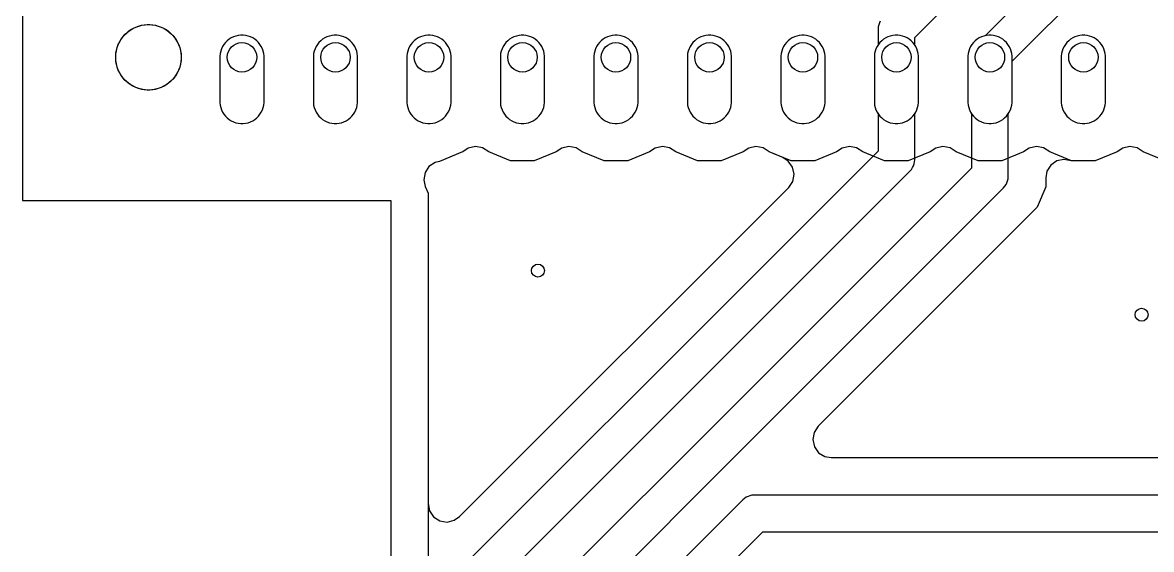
# Model space of a CAD drawing. Header units: millimetres. Extents: x 0 to 94.5, y 0 to 74.5.
# Drawn here: x 0 to 30.67, y 35.52 to 49.84 of the extents above; entities that cross this region are included whole.
import ezdxf

# ---------------------------------------------------------------- set-up
doc = ezdxf.new("R2010")
doc.units = ezdxf.units.MM

msp = doc.modelspace()

# ---------------------------------------------------------------- linework, layer by layer
at = {"layer": '16_copper'}
for points in [[(6.061, 47.104), (6.126, 47.119), (6.19, 47.141), (6.251, 47.17), (6.308, 47.206), (6.36, 47.248), (6.408, 47.296), (6.45, 47.349), (6.486, 47.406), (6.515, 47.466), (6.537, 47.53), (6.552, 47.596), (6.56, 47.663), (6.56, 48.93), (6.552, 48.997), (6.537, 49.063), (6.515, 49.126), (6.486, 49.187), (6.45, 49.244), (6.408, 49.297), (6.36, 49.344), (6.308, 49.386), (6.251, 49.422), (6.19, 49.452), (6.126, 49.474), (6.061, 49.489), (5.994, 49.496), (5.926, 49.496), (5.859, 49.489), (5.794, 49.474), (5.73, 49.452), (5.669, 49.422), (5.612, 49.386), (5.56, 49.344), (5.512, 49.297), (5.47, 49.244), (5.434, 49.187), (5.405, 49.126), (5.383, 49.063), (5.368, 48.997), (5.36, 48.93), (5.36, 47.663), (5.368, 47.596), (5.383, 47.53), (5.405, 47.466), (5.434, 47.406), (5.47, 47.349), (5.512, 47.296), (5.56, 47.248), (5.612, 47.206), (5.669, 47.17), (5.73, 47.141), (5.794, 47.119), (5.859, 47.104), (5.926, 47.096), (5.994, 47.096)], [(8.601, 47.104), (8.666, 47.119), (8.73, 47.141), (8.791, 47.17), (8.848, 47.206), (8.9, 47.248), (8.948, 47.296), (8.99, 47.349), (9.026, 47.406), (9.055, 47.466), (9.077, 47.53), (9.092, 47.596), (9.1, 47.663), (9.1, 48.93), (9.092, 48.997), (9.077, 49.063), (9.055, 49.126), (9.026, 49.187), (8.99, 49.244), (8.948, 49.297), (8.9, 49.344), (8.848, 49.386), (8.791, 49.422), (8.73, 49.452), (8.666, 49.474), (8.601, 49.489), (8.534, 49.496), (8.466, 49.496), (8.399, 49.489), (8.334, 49.474), (8.27, 49.452), (8.209, 49.422), (8.152, 49.386), (8.1, 49.344), (8.052, 49.297), (8.01, 49.244), (7.974, 49.187), (7.945, 49.126), (7.923, 49.063), (7.908, 48.997), (7.9, 48.93), (7.9, 47.663), (7.908, 47.596), (7.923, 47.53), (7.945, 47.466), (7.974, 47.406), (8.01, 47.349), (8.052, 47.296), (8.1, 47.248), (8.152, 47.206), (8.209, 47.17), (8.27, 47.141), (8.334, 47.119), (8.399, 47.104), (8.466, 47.096), (8.534, 47.096)], [(11.141, 47.104), (11.206, 47.119), (11.27, 47.141), (11.331, 47.17), (11.388, 47.206), (11.44, 47.248), (11.488, 47.296), (11.53, 47.349), (11.566, 47.406), (11.595, 47.466), (11.617, 47.53), (11.632, 47.596), (11.64, 47.663), (11.64, 48.93), (11.632, 48.997), (11.617, 49.063), (11.595, 49.126), (11.566, 49.187), (11.53, 49.244), (11.488, 49.297), (11.44, 49.344), (11.388, 49.386), (11.331, 49.422), (11.27, 49.452), (11.206, 49.474), (11.141, 49.489), (11.074, 49.496), (11.006, 49.496), (10.939, 49.489), (10.874, 49.474), (10.81, 49.452), (10.749, 49.422), (10.692, 49.386), (10.64, 49.344), (10.592, 49.297), (10.55, 49.244), (10.514, 49.187), (10.485, 49.126), (10.463, 49.063), (10.448, 48.997), (10.44, 48.93), (10.44, 47.663), (10.448, 47.596), (10.463, 47.53), (10.485, 47.466), (10.514, 47.406), (10.55, 47.349), (10.592, 47.296), (10.64, 47.248), (10.692, 47.206), (10.749, 47.17), (10.81, 47.141), (10.874, 47.119), (10.939, 47.104), (11.006, 47.096), (11.074, 47.096)], [(13.681, 47.104), (13.746, 47.119), (13.81, 47.141), (13.871, 47.17), (13.928, 47.206), (13.98, 47.248), (14.028, 47.296), (14.07, 47.349), (14.106, 47.406), (14.135, 47.466), (14.157, 47.53), (14.172, 47.596), (14.18, 47.663), (14.18, 48.93), (14.172, 48.997), (14.157, 49.063), (14.135, 49.126), (14.106, 49.187), (14.07, 49.244), (14.028, 49.297), (13.98, 49.344), (13.928, 49.386), (13.871, 49.422), (13.81, 49.452), (13.746, 49.474), (13.681, 49.489), (13.614, 49.496), (13.546, 49.496), (13.479, 49.489), (13.414, 49.474), (13.35, 49.452), (13.289, 49.422), (13.232, 49.386), (13.18, 49.344), (13.132, 49.297), (13.09, 49.244), (13.054, 49.187), (13.025, 49.126), (13.003, 49.063), (12.988, 48.997), (12.98, 48.93), (12.98, 47.663), (12.988, 47.596), (13.003, 47.53), (13.025, 47.466), (13.054, 47.406), (13.09, 47.349), (13.132, 47.296), (13.18, 47.248), (13.232, 47.206), (13.289, 47.17), (13.35, 47.141), (13.414, 47.119), (13.479, 47.104), (13.546, 47.096), (13.614, 47.096)], [(16.221, 47.104), (16.286, 47.119), (16.35, 47.141), (16.411, 47.17), (16.468, 47.206), (16.52, 47.248), (16.568, 47.296), (16.61, 47.349), (16.646, 47.406), (16.675, 47.466), (16.697, 47.53), (16.712, 47.596), (16.72, 47.663), (16.72, 48.93), (16.712, 48.997), (16.697, 49.063), (16.675, 49.126), (16.646, 49.187), (16.61, 49.244), (16.568, 49.297), (16.52, 49.344), (16.468, 49.386), (16.411, 49.422), (16.35, 49.452), (16.286, 49.474), (16.221, 49.489), (16.154, 49.496), (16.086, 49.496), (16.019, 49.489), (15.954, 49.474), (15.89, 49.452), (15.829, 49.422), (15.772, 49.386), (15.72, 49.344), (15.672, 49.297), (15.63, 49.244), (15.594, 49.187), (15.565, 49.126), (15.543, 49.063), (15.528, 48.997), (15.52, 48.93), (15.52, 47.663), (15.528, 47.596), (15.543, 47.53), (15.565, 47.466), (15.594, 47.406), (15.63, 47.349), (15.672, 47.296), (15.72, 47.248), (15.772, 47.206), (15.829, 47.17), (15.89, 47.141), (15.954, 47.119), (16.019, 47.104), (16.086, 47.096), (16.154, 47.096)], [(18.761, 47.104), (18.826, 47.119), (18.89, 47.141), (18.951, 47.17), (19.008, 47.206), (19.06, 47.248), (19.108, 47.296), (19.15, 47.349), (19.186, 47.406), (19.215, 47.466), (19.237, 47.53), (19.252, 47.596), (19.26, 47.663), (19.26, 48.93), (19.252, 48.997), (19.237, 49.063), (19.215, 49.126), (19.186, 49.187), (19.15, 49.244), (19.108, 49.297), (19.06, 49.344), (19.008, 49.386), (18.951, 49.422), (18.89, 49.452), (18.826, 49.474), (18.761, 49.489), (18.694, 49.496), (18.626, 49.496), (18.559, 49.489), (18.494, 49.474), (18.43, 49.452), (18.369, 49.422), (18.312, 49.386), (18.26, 49.344), (18.212, 49.297), (18.17, 49.244), (18.134, 49.187), (18.105, 49.126), (18.083, 49.063), (18.068, 48.997), (18.06, 48.93), (18.06, 47.663), (18.068, 47.596), (18.083, 47.53), (18.105, 47.466), (18.134, 47.406), (18.17, 47.349), (18.212, 47.296), (18.26, 47.248), (18.312, 47.206), (18.369, 47.17), (18.43, 47.141), (18.494, 47.119), (18.559, 47.104), (18.626, 47.096), (18.694, 47.096)], [(21.301, 47.104), (21.366, 47.119), (21.43, 47.141), (21.491, 47.17), (21.548, 47.206), (21.6, 47.248), (21.648, 47.296), (21.69, 47.349), (21.726, 47.406), (21.755, 47.466), (21.777, 47.53), (21.792, 47.596), (21.8, 47.663), (21.8, 48.93), (21.792, 48.997), (21.777, 49.063), (21.755, 49.126), (21.726, 49.187), (21.69, 49.244), (21.648, 49.297), (21.6, 49.344), (21.548, 49.386), (21.491, 49.422), (21.43, 49.452), (21.366, 49.474), (21.301, 49.489), (21.234, 49.496), (21.166, 49.496), (21.099, 49.489), (21.034, 49.474), (20.97, 49.452), (20.909, 49.422), (20.852, 49.386), (20.8, 49.344), (20.752, 49.297), (20.71, 49.244), (20.674, 49.187), (20.645, 49.126), (20.623, 49.063), (20.608, 48.997), (20.6, 48.93), (20.6, 47.663), (20.608, 47.596), (20.623, 47.53), (20.645, 47.466), (20.674, 47.406), (20.71, 47.349), (20.752, 47.296), (20.8, 47.248), (20.852, 47.206), (20.909, 47.17), (20.97, 47.141), (21.034, 47.119), (21.099, 47.104), (21.166, 47.096), (21.234, 47.096)], [(28.921, 47.104), (28.986, 47.119), (29.05, 47.141), (29.111, 47.17), (29.168, 47.206), (29.22, 47.248), (29.268, 47.296), (29.31, 47.349), (29.346, 47.406), (29.375, 47.466), (29.397, 47.53), (29.412, 47.596), (29.42, 47.663), (29.42, 48.93), (29.412, 48.997), (29.397, 49.063), (29.375, 49.126), (29.346, 49.187), (29.31, 49.244), (29.268, 49.297), (29.22, 49.344), (29.168, 49.386), (29.111, 49.422), (29.05, 49.452), (28.986, 49.474), (28.921, 49.489), (28.854, 49.496), (28.786, 49.496), (28.719, 49.489), (28.654, 49.474), (28.59, 49.452), (28.529, 49.422), (28.472, 49.386), (28.42, 49.344), (28.372, 49.297), (28.33, 49.244), (28.294, 49.187), (28.265, 49.126), (28.243, 49.063), (28.228, 48.997), (28.22, 48.93), (28.22, 47.663), (28.228, 47.596), (28.243, 47.53), (28.265, 47.466), (28.294, 47.406), (28.33, 47.349), (28.372, 47.296), (28.42, 47.248), (28.472, 47.206), (28.529, 47.17), (28.59, 47.141), (28.654, 47.119), (28.719, 47.104), (28.786, 47.096), (28.854, 47.096)]]:
    msp.add_lwpolyline(points, close=True, dxfattribs=at)
at = {"layer": '16_copper_GND'}
msp.add_lwpolyline([(31.039, 46.08), (30.445, 46.326), (30.444, 46.327), (30.278, 46.437), (30.082, 46.474), (29.888, 46.431), (29.736, 46.327), (29.735, 46.326), (29.141, 46.08), (28.499, 46.08), (27.905, 46.326), (27.904, 46.327), (27.738, 46.437), (27.542, 46.474), (27.348, 46.431), (27.196, 46.327), (27.195, 46.326), (26.601, 46.08), (25.959, 46.08), (25.365, 46.326), (25.364, 46.327), (25.198, 46.437), (25.002, 46.474), (24.808, 46.431), (24.656, 46.327), (24.655, 46.326), (24.061, 46.08), (23.419, 46.08), (22.825, 46.326), (22.824, 46.327), (22.658, 46.437), (22.462, 46.474), (22.268, 46.431), (22.116, 46.327), (22.115, 46.326), (21.521, 46.08), (20.879, 46.08), (20.285, 46.326), (20.284, 46.327), (20.118, 46.437), (19.922, 46.474), (19.728, 46.431), (19.576, 46.327), (19.575, 46.326), (18.981, 46.08), (18.339, 46.08), (17.745, 46.326), (17.744, 46.327), (17.578, 46.437), (17.382, 46.474), (17.188, 46.431), (17.036, 46.327), (17.035, 46.326), (16.441, 46.08), (15.799, 46.08), (15.205, 46.326), (15.204, 46.327), (15.038, 46.437), (14.842, 46.474), (14.648, 46.431), (14.496, 46.327), (14.495, 46.326), (13.901, 46.08), (13.259, 46.08), (12.665, 46.326), (12.664, 46.327), (12.498, 46.437), (12.302, 46.474), (12.108, 46.431), (11.956, 46.327), (11.955, 46.326), (11.324, 46.065), (11.206, 46.041), (11.041, 45.928), (10.934, 45.761), (10.901, 45.564), (10.939, 45.389), (11.016, 45.202), (11.016, 34.798)], dxfattribs=at)
at = {"layer": '16_copper_SCL'}
msp.add_lwpolyline([(28.35, 51.673), (26.161, 49.485), (26.114, 49.474), (26.05, 49.452), (25.989, 49.422), (25.932, 49.386), (25.88, 49.344), (25.832, 49.297), (25.79, 49.244), (25.754, 49.187), (25.725, 49.126), (25.703, 49.063), (25.688, 48.997), (25.68, 48.93), (25.68, 47.663), (25.688, 47.596), (25.703, 47.53), (25.725, 47.466), (25.754, 47.406), (25.79, 47.349), (25.832, 47.296), (25.88, 47.248), (25.932, 47.206), (25.989, 47.17), (26.05, 47.141), (26.114, 47.119), (26.179, 47.104), (26.246, 47.096), (26.314, 47.096), (26.381, 47.104), (26.446, 47.119), (26.51, 47.141), (26.571, 47.17), (26.628, 47.206), (26.68, 47.248), (26.728, 47.296), (26.77, 47.349), (26.806, 47.406), (26.835, 47.466), (26.857, 47.53), (26.872, 47.596), (26.88, 47.663), (26.88, 48.789), (28.891, 50.8)], dxfattribs=at)
at = {"layer": '16_copper_SDA'}
msp.add_lwpolyline([(23.302, 49.882), (23.277, 49.832), (23.259, 49.779), (23.246, 49.724), (23.24, 49.668), (23.24, 49.228), (23.214, 49.187), (23.185, 49.126), (23.163, 49.063), (23.148, 48.997), (23.14, 48.93), (23.14, 47.663), (23.148, 47.596), (23.163, 47.53), (23.185, 47.466), (23.214, 47.406), (23.25, 47.349), (23.292, 47.296), (23.34, 47.248), (23.392, 47.206), (23.449, 47.17), (23.51, 47.141), (23.574, 47.119), (23.639, 47.104), (23.706, 47.096), (23.774, 47.096), (23.841, 47.104), (23.906, 47.119), (23.97, 47.141), (24.031, 47.17), (24.088, 47.206), (24.14, 47.248), (24.188, 47.296), (24.23, 47.349), (24.266, 47.406), (24.295, 47.466), (24.317, 47.53), (24.332, 47.596), (24.34, 47.663), (24.34, 48.93), (24.332, 48.997), (24.317, 49.063), (24.295, 49.126), (24.266, 49.187), (24.24, 49.228), (24.24, 49.433), (27.107, 52.3)], dxfattribs=at)
at = {"layer": '1_copper'}
for points in [[(6.061, 47.104), (6.126, 47.119), (6.19, 47.141), (6.251, 47.17), (6.308, 47.206), (6.36, 47.248), (6.408, 47.296), (6.45, 47.349), (6.486, 47.406), (6.515, 47.466), (6.537, 47.53), (6.552, 47.596), (6.56, 47.663), (6.56, 48.93), (6.552, 48.997), (6.537, 49.063), (6.515, 49.126), (6.486, 49.187), (6.45, 49.244), (6.408, 49.297), (6.36, 49.344), (6.308, 49.386), (6.251, 49.422), (6.19, 49.452), (6.126, 49.474), (6.061, 49.489), (5.994, 49.496), (5.926, 49.496), (5.859, 49.489), (5.794, 49.474), (5.73, 49.452), (5.669, 49.422), (5.612, 49.386), (5.56, 49.344), (5.512, 49.297), (5.47, 49.244), (5.434, 49.187), (5.405, 49.126), (5.383, 49.063), (5.368, 48.997), (5.36, 48.93), (5.36, 47.663), (5.368, 47.596), (5.383, 47.53), (5.405, 47.466), (5.434, 47.406), (5.47, 47.349), (5.512, 47.296), (5.56, 47.248), (5.612, 47.206), (5.669, 47.17), (5.73, 47.141), (5.794, 47.119), (5.859, 47.104), (5.926, 47.096), (5.994, 47.096)], [(8.601, 47.104), (8.666, 47.119), (8.73, 47.141), (8.791, 47.17), (8.848, 47.206), (8.9, 47.248), (8.948, 47.296), (8.99, 47.349), (9.026, 47.406), (9.055, 47.466), (9.077, 47.53), (9.092, 47.596), (9.1, 47.663), (9.1, 48.93), (9.092, 48.997), (9.077, 49.063), (9.055, 49.126), (9.026, 49.187), (8.99, 49.244), (8.948, 49.297), (8.9, 49.344), (8.848, 49.386), (8.791, 49.422), (8.73, 49.452), (8.666, 49.474), (8.601, 49.489), (8.534, 49.496), (8.466, 49.496), (8.399, 49.489), (8.334, 49.474), (8.27, 49.452), (8.209, 49.422), (8.152, 49.386), (8.1, 49.344), (8.052, 49.297), (8.01, 49.244), (7.974, 49.187), (7.945, 49.126), (7.923, 49.063), (7.908, 48.997), (7.9, 48.93), (7.9, 47.663), (7.908, 47.596), (7.923, 47.53), (7.945, 47.466), (7.974, 47.406), (8.01, 47.349), (8.052, 47.296), (8.1, 47.248), (8.152, 47.206), (8.209, 47.17), (8.27, 47.141), (8.334, 47.119), (8.399, 47.104), (8.466, 47.096), (8.534, 47.096)], [(11.141, 47.104), (11.206, 47.119), (11.27, 47.141), (11.331, 47.17), (11.388, 47.206), (11.44, 47.248), (11.488, 47.296), (11.53, 47.349), (11.566, 47.406), (11.595, 47.466), (11.617, 47.53), (11.632, 47.596), (11.64, 47.663), (11.64, 48.93), (11.632, 48.997), (11.617, 49.063), (11.595, 49.126), (11.566, 49.187), (11.53, 49.244), (11.488, 49.297), (11.44, 49.344), (11.388, 49.386), (11.331, 49.422), (11.27, 49.452), (11.206, 49.474), (11.141, 49.489), (11.074, 49.496), (11.006, 49.496), (10.939, 49.489), (10.874, 49.474), (10.81, 49.452), (10.749, 49.422), (10.692, 49.386), (10.64, 49.344), (10.592, 49.297), (10.55, 49.244), (10.514, 49.187), (10.485, 49.126), (10.463, 49.063), (10.448, 48.997), (10.44, 48.93), (10.44, 47.663), (10.448, 47.596), (10.463, 47.53), (10.485, 47.466), (10.514, 47.406), (10.55, 47.349), (10.592, 47.296), (10.64, 47.248), (10.692, 47.206), (10.749, 47.17), (10.81, 47.141), (10.874, 47.119), (10.939, 47.104), (11.006, 47.096), (11.074, 47.096)], [(13.681, 47.104), (13.746, 47.119), (13.81, 47.141), (13.871, 47.17), (13.928, 47.206), (13.98, 47.248), (14.028, 47.296), (14.07, 47.349), (14.106, 47.406), (14.135, 47.466), (14.157, 47.53), (14.172, 47.596), (14.18, 47.663), (14.18, 48.93), (14.172, 48.997), (14.157, 49.063), (14.135, 49.126), (14.106, 49.187), (14.07, 49.244), (14.028, 49.297), (13.98, 49.344), (13.928, 49.386), (13.871, 49.422), (13.81, 49.452), (13.746, 49.474), (13.681, 49.489), (13.614, 49.496), (13.546, 49.496), (13.479, 49.489), (13.414, 49.474), (13.35, 49.452), (13.289, 49.422), (13.232, 49.386), (13.18, 49.344), (13.132, 49.297), (13.09, 49.244), (13.054, 49.187), (13.025, 49.126), (13.003, 49.063), (12.988, 48.997), (12.98, 48.93), (12.98, 47.663), (12.988, 47.596), (13.003, 47.53), (13.025, 47.466), (13.054, 47.406), (13.09, 47.349), (13.132, 47.296), (13.18, 47.248), (13.232, 47.206), (13.289, 47.17), (13.35, 47.141), (13.414, 47.119), (13.479, 47.104), (13.546, 47.096), (13.614, 47.096)], [(16.221, 47.104), (16.286, 47.119), (16.35, 47.141), (16.411, 47.17), (16.468, 47.206), (16.52, 47.248), (16.568, 47.296), (16.61, 47.349), (16.646, 47.406), (16.675, 47.466), (16.697, 47.53), (16.712, 47.596), (16.72, 47.663), (16.72, 48.93), (16.712, 48.997), (16.697, 49.063), (16.675, 49.126), (16.646, 49.187), (16.61, 49.244), (16.568, 49.297), (16.52, 49.344), (16.468, 49.386), (16.411, 49.422), (16.35, 49.452), (16.286, 49.474), (16.221, 49.489), (16.154, 49.496), (16.086, 49.496), (16.019, 49.489), (15.954, 49.474), (15.89, 49.452), (15.829, 49.422), (15.772, 49.386), (15.72, 49.344), (15.672, 49.297), (15.63, 49.244), (15.594, 49.187), (15.565, 49.126), (15.543, 49.063), (15.528, 48.997), (15.52, 48.93), (15.52, 47.663), (15.528, 47.596), (15.543, 47.53), (15.565, 47.466), (15.594, 47.406), (15.63, 47.349), (15.672, 47.296), (15.72, 47.248), (15.772, 47.206), (15.829, 47.17), (15.89, 47.141), (15.954, 47.119), (16.019, 47.104), (16.086, 47.096), (16.154, 47.096)], [(18.761, 47.104), (18.826, 47.119), (18.89, 47.141), (18.951, 47.17), (19.008, 47.206), (19.06, 47.248), (19.108, 47.296), (19.15, 47.349), (19.186, 47.406), (19.215, 47.466), (19.237, 47.53), (19.252, 47.596), (19.26, 47.663), (19.26, 48.93), (19.252, 48.997), (19.237, 49.063), (19.215, 49.126), (19.186, 49.187), (19.15, 49.244), (19.108, 49.297), (19.06, 49.344), (19.008, 49.386), (18.951, 49.422), (18.89, 49.452), (18.826, 49.474), (18.761, 49.489), (18.694, 49.496), (18.626, 49.496), (18.559, 49.489), (18.494, 49.474), (18.43, 49.452), (18.369, 49.422), (18.312, 49.386), (18.26, 49.344), (18.212, 49.297), (18.17, 49.244), (18.134, 49.187), (18.105, 49.126), (18.083, 49.063), (18.068, 48.997), (18.06, 48.93), (18.06, 47.663), (18.068, 47.596), (18.083, 47.53), (18.105, 47.466), (18.134, 47.406), (18.17, 47.349), (18.212, 47.296), (18.26, 47.248), (18.312, 47.206), (18.369, 47.17), (18.43, 47.141), (18.494, 47.119), (18.559, 47.104), (18.626, 47.096), (18.694, 47.096)], [(21.301, 47.104), (21.366, 47.119), (21.43, 47.141), (21.491, 47.17), (21.548, 47.206), (21.6, 47.248), (21.648, 47.296), (21.69, 47.349), (21.726, 47.406), (21.755, 47.466), (21.777, 47.53), (21.792, 47.596), (21.8, 47.663), (21.8, 48.93), (21.792, 48.997), (21.777, 49.063), (21.755, 49.126), (21.726, 49.187), (21.69, 49.244), (21.648, 49.297), (21.6, 49.344), (21.548, 49.386), (21.491, 49.422), (21.43, 49.452), (21.366, 49.474), (21.301, 49.489), (21.234, 49.496), (21.166, 49.496), (21.099, 49.489), (21.034, 49.474), (20.97, 49.452), (20.909, 49.422), (20.852, 49.386), (20.8, 49.344), (20.752, 49.297), (20.71, 49.244), (20.674, 49.187), (20.645, 49.126), (20.623, 49.063), (20.608, 48.997), (20.6, 48.93), (20.6, 47.663), (20.608, 47.596), (20.623, 47.53), (20.645, 47.466), (20.674, 47.406), (20.71, 47.349), (20.752, 47.296), (20.8, 47.248), (20.852, 47.206), (20.909, 47.17), (20.97, 47.141), (21.034, 47.119), (21.099, 47.104), (21.166, 47.096), (21.234, 47.096)], [(28.921, 47.104), (28.986, 47.119), (29.05, 47.141), (29.111, 47.17), (29.168, 47.206), (29.22, 47.248), (29.268, 47.296), (29.31, 47.349), (29.346, 47.406), (29.375, 47.466), (29.397, 47.53), (29.412, 47.596), (29.42, 47.663), (29.42, 48.93), (29.412, 48.997), (29.397, 49.063), (29.375, 49.126), (29.346, 49.187), (29.31, 49.244), (29.268, 49.297), (29.22, 49.344), (29.168, 49.386), (29.111, 49.422), (29.05, 49.452), (28.986, 49.474), (28.921, 49.489), (28.854, 49.496), (28.786, 49.496), (28.719, 49.489), (28.654, 49.474), (28.59, 49.452), (28.529, 49.422), (28.472, 49.386), (28.42, 49.344), (28.372, 49.297), (28.33, 49.244), (28.294, 49.187), (28.265, 49.126), (28.243, 49.063), (28.228, 48.997), (28.22, 48.93), (28.22, 47.663), (28.228, 47.596), (28.243, 47.53), (28.265, 47.466), (28.294, 47.406), (28.33, 47.349), (28.372, 47.296), (28.42, 47.248), (28.472, 47.206), (28.529, 47.17), (28.59, 47.141), (28.654, 47.119), (28.719, 47.104), (28.786, 47.096), (28.854, 47.096)]]:
    msp.add_lwpolyline(points, close=True, dxfattribs=at)
at = {"layer": '1_copper_GND'}
msp.add_lwpolyline([(11.726, 36.313), (11.87, 36.413), (20.815, 45.359), (20.924, 45.524), (20.961, 45.72), (20.918, 45.914), (20.803, 46.077), (20.652, 46.174), (20.285, 46.326), (20.284, 46.327), (20.118, 46.437), (19.922, 46.474), (19.728, 46.431), (19.576, 46.327), (19.575, 46.326), (18.981, 46.08), (18.339, 46.08), (17.745, 46.326), (17.744, 46.327), (17.578, 46.437), (17.382, 46.474), (17.188, 46.431), (17.036, 46.327), (17.035, 46.326), (16.441, 46.08), (15.799, 46.08), (15.205, 46.326), (15.204, 46.327), (15.038, 46.437), (14.842, 46.474), (14.648, 46.431), (14.496, 46.327), (14.495, 46.326), (13.901, 46.08), (13.259, 46.08), (12.665, 46.326), (12.664, 46.327), (12.498, 46.437), (12.302, 46.474), (12.108, 46.431), (11.956, 46.327), (11.955, 46.326), (11.324, 46.065), (11.206, 46.041), (11.041, 45.928), (10.934, 45.761), (10.901, 45.564), (10.939, 45.389), (11.016, 45.202), (11.016, 36.767), (11.056, 36.572), (11.168, 36.408), (11.336, 36.301), (11.532, 36.267)], close=True, dxfattribs=at)
msp.add_lwpolyline([(31.039, 46.08), (30.445, 46.326), (30.444, 46.327), (30.278, 46.437), (30.082, 46.474), (29.888, 46.431), (29.736, 46.327), (29.735, 46.326), (29.141, 46.08), (28.499, 46.08), (28.487, 46.085), (28.292, 46.123), (28.097, 46.082), (27.934, 45.968), (27.828, 45.8), (27.796, 45.623), (27.796, 45.378), (27.565, 44.821), (21.614, 38.87), (21.504, 38.704), (21.467, 38.508), (21.51, 38.314), (21.625, 38.151), (21.794, 38.047), (21.967, 38.016), (34.765, 38.016)], dxfattribs=at)
at = {"layer": '1_copper_RX_ARDU'}
for points in [[(35.393, 37), (19.872, 37), (19.816, 36.994), (19.761, 36.981), (19.708, 36.963), (19.658, 36.938), (19.61, 36.908), (19.566, 36.873), (7.293, 24.6)], [(7.834, 23.727), (20.107, 36), (35.628, 36)]]:
    msp.add_lwpolyline(points, dxfattribs=at)
at = {"layer": '1_copper_SCL'}
msp.add_lwpolyline([(8.534, 27.227), (26.653, 45.346), (26.688, 45.39), (26.718, 45.438), (26.743, 45.488), (26.761, 45.541), (26.774, 45.596), (26.78, 45.652), (26.78, 47.364), (26.806, 47.406), (26.835, 47.466), (26.857, 47.53), (26.872, 47.596), (26.88, 47.663), (26.88, 48.93), (26.872, 48.997), (26.857, 49.063), (26.835, 49.126), (26.806, 49.187), (26.77, 49.244), (26.728, 49.297), (26.68, 49.344), (26.628, 49.386), (26.571, 49.422), (26.51, 49.452), (26.446, 49.474), (26.381, 49.489), (26.314, 49.496), (26.246, 49.496), (26.179, 49.489), (26.114, 49.474), (26.05, 49.452), (25.989, 49.422), (25.932, 49.386), (25.88, 49.344), (25.832, 49.297), (25.79, 49.244), (25.754, 49.187), (25.725, 49.126), (25.703, 49.063), (25.688, 48.997), (25.68, 48.93), (25.68, 47.663), (25.688, 47.596), (25.703, 47.53), (25.725, 47.466), (25.754, 47.406), (25.78, 47.364), (25.78, 45.887), (7.993, 28.1)], dxfattribs=at)
at = {"layer": '1_copper_SDA'}
msp.add_lwpolyline([(9.034, 30.727), (24.113, 45.806), (24.148, 45.85), (24.178, 45.898), (24.203, 45.948), (24.221, 46.001), (24.234, 46.056), (24.24, 46.112), (24.24, 47.364), (24.266, 47.406), (24.295, 47.466), (24.317, 47.53), (24.332, 47.596), (24.34, 47.663), (24.34, 48.93), (24.332, 48.997), (24.317, 49.063), (24.295, 49.126), (24.266, 49.187), (24.23, 49.244), (24.188, 49.297), (24.14, 49.344), (24.088, 49.386), (24.031, 49.422), (23.97, 49.452), (23.906, 49.474), (23.841, 49.489), (23.774, 49.496), (23.706, 49.496), (23.639, 49.489), (23.574, 49.474), (23.51, 49.452), (23.449, 49.422), (23.392, 49.386), (23.34, 49.344), (23.292, 49.297), (23.25, 49.244), (23.214, 49.187), (23.185, 49.126), (23.163, 49.063), (23.148, 48.997), (23.14, 48.93), (23.14, 47.663), (23.148, 47.596), (23.163, 47.53), (23.185, 47.466), (23.214, 47.406), (23.24, 47.364), (23.24, 46.347), (8.493, 31.6)], dxfattribs=at)
at = {"layer": 'drills_NPTH'}
msp.add_circle((3.42, 48.896), 0.889, dxfattribs=at)
at = {"layer": 'drills_PTH'}
for centre in [(5.96, 48.896), (8.5, 48.896), (11.04, 48.896), (13.58, 48.896), (16.12, 48.896), (18.66, 48.896), (21.2, 48.896), (23.74, 48.896), (26.28, 48.896), (28.82, 48.896)]:
    msp.add_circle(centre, 0.4, dxfattribs=at)
at = {"layer": 'drills_via_1_16'}
for centre in [(14, 43.1), (30.4, 41.9)]:
    msp.add_circle(centre, 0.175, dxfattribs=at)
at = {"layer": 'holes'}
msp.add_lwpolyline([(4.309, 48.857), (4.302, 48.78), (4.289, 48.704), (4.269, 48.629), (4.242, 48.556), (4.209, 48.485), (4.17, 48.418), (4.126, 48.355), (4.076, 48.295), (4.021, 48.24), (3.962, 48.19), (3.898, 48.146), (3.831, 48.107), (3.761, 48.074), (3.688, 48.048), (3.613, 48.028), (3.536, 48.014), (3.459, 48.007), (3.381, 48.007), (3.304, 48.014), (3.227, 48.028), (3.152, 48.048), (3.079, 48.074), (3.009, 48.107), (2.942, 48.146), (2.878, 48.19), (2.819, 48.24), (2.764, 48.295), (2.714, 48.355), (2.67, 48.418), (2.631, 48.485), (2.598, 48.556), (2.571, 48.629), (2.551, 48.704), (2.538, 48.78), (2.531, 48.857), (2.531, 48.935), (2.538, 49.012), (2.551, 49.089), (2.571, 49.164), (2.598, 49.237), (2.631, 49.307), (2.67, 49.374), (2.714, 49.438), (2.764, 49.497), (2.819, 49.552), (2.878, 49.602), (2.942, 49.647), (3.009, 49.686), (3.079, 49.718), (3.152, 49.745), (3.227, 49.765), (3.304, 49.779), (3.381, 49.785), (3.459, 49.785), (3.536, 49.779), (3.613, 49.765), (3.688, 49.745), (3.761, 49.718), (3.831, 49.686), (3.898, 49.647), (3.962, 49.602), (4.021, 49.552), (4.076, 49.497), (4.126, 49.438), (4.17, 49.374), (4.209, 49.307), (4.242, 49.237), (4.269, 49.164), (4.289, 49.089), (4.302, 49.012), (4.309, 48.935), (4.309, 48.857)], close=True, dxfattribs=at)
at = {"layer": 'outline'}
msp.add_lwpolyline([(89.5, 74.5), (5, 74.5), (4.564, 74.481), (4.132, 74.424), (3.706, 74.33), (3.29, 74.198), (2.887, 74.032), (2.5, 73.83), (2.132, 73.596), (1.786, 73.33), (1.464, 73.036), (1.17, 72.714), (0.904, 72.368), (0.67, 72), (0.468, 71.613), (0.302, 71.21), (0.17, 70.794), (0.076, 70.368), (0.019, 69.936), (0, 69.5), (0, 45), (10, 45), (10, 35)], dxfattribs=at)

doc.saveas('drawing.dxf')
